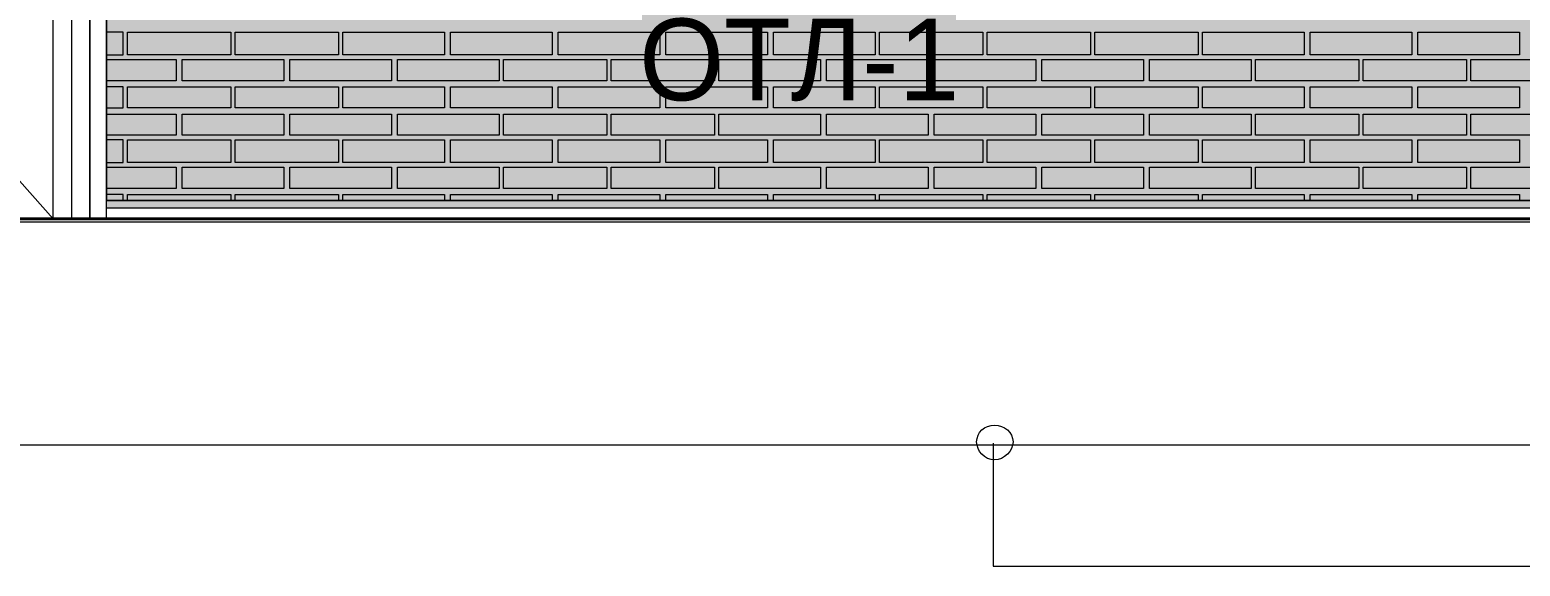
# Model space of a CAD drawing. Header units: millimetres. Extents: x -28928 to 100580, y -22867 to 36490.
# Drawn here: x 46924 to 51082, y -5733 to -4237 of the extents above; entities that cross this region are included whole.
import ezdxf

# ---------------------------------------------------------------- set-up
doc = ezdxf.new("R2010")
doc.units = ezdxf.units.MM
doc.layers.add('PDF _Геометрия', color=7, linetype='Continuous', true_color=0x8f8e8d)
doc.layers.add('PDF _Сплошная заливка', color=7, linetype='Continuous', true_color=0xffffff)
doc.layers.add('PDF _Текст', color=7, linetype='Continuous')

msp = doc.modelspace()

# ---------------------------------------------------------------- hatches: boundary and pattern name
at = {"layer": 'PDF _Сплошная заливка', "true_color": 0xdcd6cf, "transparency": 33554559}
h = msp.add_hatch(color=254, dxfattribs=at)
h.paths.add_polyline_path([(29617.6, 1544.1), (29617.6, 9028.4), (29486.4, 9028.4), (29486.4, 1544.1)])
h.paths.add_polyline_path([(47137.2, -1464), (47137.2, -4713.2), (55763.7, -4713.2), (55763.7, 1455.3), (29617.6, 1455.3), (29617.6, 1523), (29486.4, 1523), (29486.4, -4713.2), (45263, -4713.2), (45263, -1464)])

# ---------------------------------------------------------------- linework, layer by layer
at = {"layer": 'PDF _Геометрия', "color": 7, "lineweight": 9}
for points in [[(45263, -4679.3), (45263, -4713.2), (29486.4, -4713.2), (45263, -4713.2), (45263, -1464), (47137.2, -1464), (47137.2, -4713.2), (55763.7, -4713.2), (56851.1, -4713.2), (56851.1, -1464), (58251.4, -1464), (58251.4, -4713.2), (59499.5, -4713.2), (59499.5, -2005.5), (60798.4, -2005.5), (60798.4, -4713.2), (70224.5, -4713.2), (70224.5, -1464), (74070.3, -1464), (74070.3, -4713.2), (82294.9, -4713.2), (82316.1, -4713.2), (82316.1, 9028.4)], [(47137.2, -1464), (47090.7, -1464), (47090.7, -1540.1), (47090.7, -2441.3), (47090.7, -1514.7), (47039.9, -1514.7), (47039.9, -2441.3), (47039.9, -4764), (47090.7, -4764), (47137.2, -4764), (47137.2, -2441.3), (47137.2, -1540.1), (47137.2, -1464), (45263, -1464)], [(46989.1, -2513.2), (45990.7, -3638.6), (46989.1, -4764), (46989.1, -2513.2), (45415.3, -2513.2), (45415.3, -4764), (45415.3, -2513.2), (45990.7, -2513.2), (45990.7, -4764), (45415.3, -4764), (45990.7, -3638.6), (45415.3, -2513.2)], [(44488.7, -4675.1), (44505.7, -4814.7), (44543.7, -4950.1), (44611.4, -5072.8), (44700.3, -5182.8), (44810.3, -5271.6), (44933, -5339.3), (45068.4, -5377.4), (45212.2, -5394.3), (62080.3, -5394.3), (62224.1, -5377.4), (62359.5, -5339.3), (62482.2, -5271.6), (62592.2, -5182.8), (62681.1, -5072.8), (62748.7, -4950.1), (62786.8, -4814.7), (62803.7, -4675.1)], [(47137.2, -4713.2), (56851.1, -4713.2), (56851.1, -4734.3), (47137.2, -4734.3), (47137.2, -4713.2), (56851.1, -4713.2), (47137.2, -4713.2), (47137.2, -4679.3)], [(47137.2, -4713.2), (47137.2, -4713.2)], [(47137.2, -4730.1), (47137.2, -4725.9)], [(-23144.3, -4772.4), (84689.5, -4772.4)], [(49612.2, -5390.1), (49612.2, -5732.8), (51469.5, -5732.8)]]:
    msp.add_lwpolyline(points, dxfattribs=at)
for points in [[(47090.7, -4764), (47090.7, -2441.3)], [(46989.1, -4764), (46989.1, -2513.2), (45990.7, -2513.2), (45990.7, -4764)]]:
    msp.add_lwpolyline(points, close=True, dxfattribs=at)
at = {"layer": 'PDF _Геометрия', "lineweight": 9}
for points in [[(47137.2, -4307), (47183.7, -4307), (47183.7, -4243.6), (47137.2, -4243.6)], [(47137.2, -4319.7), (47331.8, -4319.7), (47331.8, -4379), (47137.2, -4379)], [(47137.2, -4455.1), (47183.7, -4455.1), (47183.7, -4395.9), (47137.2, -4395.9)], [(47137.2, -4472), (47331.8, -4472), (47331.8, -4531.3), (47137.2, -4531.3)], [(47137.2, -4607.4), (47183.7, -4607.4), (47183.7, -4544), (47137.2, -4544)], [(47137.2, -4620.1), (47331.8, -4620.1), (47331.8, -4679.3), (47137.2, -4679.3)], [(47183.7, -4713.2), (47183.7, -4696.3), (47137.2, -4696.3)], [(47196.4, -4713.2), (47196.4, -4696.3), (47340.3, -4696.3), (47484.1, -4696.3), (47484.1, -4713.2)], [(47496.8, -4713.2), (47496.8, -4696.3), (47640.7, -4696.3), (47784.5, -4696.3), (47784.5, -4713.2)], [(47797.2, -4713.2), (47797.2, -4696.3), (47941.1, -4696.3), (48080.7, -4696.3), (48080.7, -4713.2)], [(48097.6, -4713.2), (48097.6, -4696.3), (48241.4, -4696.3), (48381.1, -4696.3), (48381.1, -4713.2)], [(48398, -4713.2), (48398, -4696.3), (48541.8, -4696.3), (48681.4, -4696.3), (48681.4, -4713.2)], [(48698.4, -4713.2), (48698.4, -4696.3), (48838, -4696.3), (48981.8, -4696.3), (48981.8, -4713.2)], [(48998.7, -4713.2), (48998.7, -4696.3), (49138.4, -4696.3), (49282.2, -4696.3), (49282.2, -4713.2)], [(49294.9, -4713.2), (49294.9, -4696.3), (49438.7, -4696.3), (49582.6, -4696.3), (49582.6, -4713.2)], [(49595.3, -4713.2), (49595.3, -4696.3), (49739.1, -4696.3), (49883, -4696.3), (49883, -4713.2)], [(49895.7, -4713.2), (49895.7, -4696.3), (50039.5, -4696.3), (50183.4, -4696.3), (50183.4, -4713.2)], [(50196.1, -4713.2), (50196.1, -4696.3), (50339.9, -4696.3), (50479.5, -4696.3), (50479.5, -4713.2)], [(50496.4, -4713.2), (50496.4, -4696.3), (50640.3, -4696.3), (50779.9, -4696.3), (50779.9, -4713.2)], [(50796.8, -4713.2), (50796.8, -4696.3), (50936.4, -4696.3), (51080.3, -4696.3), (51080.3, -4713.2)]]:
    msp.add_lwpolyline(points, dxfattribs=at)
for points in [[(47484.1, -4307), (47340.3, -4307), (47196.4, -4307), (47196.4, -4243.6), (47340.3, -4243.6), (47484.1, -4243.6)], [(47784.5, -4307), (47640.7, -4307), (47496.8, -4307), (47496.8, -4243.6), (47640.7, -4243.6), (47784.5, -4243.6)], [(48080.7, -4307), (47941.1, -4307), (47797.2, -4307), (47797.2, -4243.6), (47941.1, -4243.6), (48080.7, -4243.6)], [(48381.1, -4307), (48241.4, -4307), (48097.6, -4307), (48097.6, -4243.6), (48241.4, -4243.6), (48381.1, -4243.6)], [(48681.4, -4307), (48541.8, -4307), (48398, -4307), (48398, -4243.6), (48541.8, -4243.6), (48681.4, -4243.6)], [(48981.8, -4307), (48838, -4307), (48698.4, -4307), (48698.4, -4243.6), (48838, -4243.6), (48981.8, -4243.6)], [(49282.2, -4307), (49138.4, -4307), (48998.7, -4307), (48998.7, -4243.6), (49138.4, -4243.6), (49282.2, -4243.6)], [(49582.6, -4307), (49438.7, -4307), (49294.9, -4307), (49294.9, -4243.6), (49438.7, -4243.6), (49582.6, -4243.6)], [(49883, -4307), (49739.1, -4307), (49595.3, -4307), (49595.3, -4243.6), (49739.1, -4243.6), (49883, -4243.6)], [(50183.4, -4307), (50039.5, -4307), (49895.7, -4307), (49895.7, -4243.6), (50039.5, -4243.6), (50183.4, -4243.6)], [(50479.5, -4307), (50339.9, -4307), (50196.1, -4307), (50196.1, -4243.6), (50339.9, -4243.6), (50479.5, -4243.6)], [(50779.9, -4307), (50640.3, -4307), (50496.4, -4307), (50496.4, -4243.6), (50640.3, -4243.6), (50779.9, -4243.6)], [(51080.3, -4307), (50936.4, -4307), (50796.8, -4307), (50796.8, -4243.6), (50936.4, -4243.6), (51080.3, -4243.6)], [(47632.2, -4319.7), (47632.2, -4379), (47348.7, -4379), (47348.7, -4319.7)], [(47932.6, -4319.7), (47932.6, -4379), (47649.1, -4379), (47649.1, -4319.7)], [(48233, -4319.7), (48233, -4379), (47949.5, -4379), (47949.5, -4319.7)], [(48533.4, -4319.7), (48533.4, -4379), (48245.7, -4379), (48245.7, -4319.7)], [(48833.7, -4319.7), (48833.7, -4379), (48546.1, -4379), (48546.1, -4319.7)], [(49129.9, -4319.7), (49129.9, -4379), (48846.4, -4379), (48846.4, -4319.7)], [(49430.3, -4319.7), (49430.3, -4379), (49146.8, -4379), (49146.8, -4319.7)], [(49730.7, -4319.7), (49730.7, -4379), (49447.2, -4379), (49447.2, -4319.7)], [(50031.1, -4319.7), (50031.1, -4379), (49747.6, -4379), (49747.6, -4319.7)], [(50331.4, -4319.7), (50331.4, -4379), (50048, -4379), (50048, -4319.7)], [(50631.8, -4319.7), (50631.8, -4379), (50344.1, -4379), (50344.1, -4319.7)], [(50932.2, -4319.7), (50932.2, -4379), (50644.5, -4379), (50644.5, -4319.7)], [(51232.6, -4319.7), (51232.6, -4379), (50944.9, -4379), (50944.9, -4319.7)], [(47484.1, -4455.1), (47340.3, -4455.1), (47196.4, -4455.1), (47196.4, -4395.9), (47340.3, -4395.9), (47484.1, -4395.9)], [(47784.5, -4455.1), (47640.7, -4455.1), (47496.8, -4455.1), (47496.8, -4395.9), (47640.7, -4395.9), (47784.5, -4395.9)], [(48080.7, -4455.1), (47941.1, -4455.1), (47797.2, -4455.1), (47797.2, -4395.9), (47941.1, -4395.9), (48080.7, -4395.9)], [(48381.1, -4455.1), (48241.4, -4455.1), (48097.6, -4455.1), (48097.6, -4395.9), (48241.4, -4395.9), (48381.1, -4395.9)], [(48681.4, -4455.1), (48541.8, -4455.1), (48398, -4455.1), (48398, -4395.9), (48541.8, -4395.9), (48681.4, -4395.9)], [(48981.8, -4455.1), (48838, -4455.1), (48698.4, -4455.1), (48698.4, -4395.9), (48838, -4395.9), (48981.8, -4395.9)], [(49282.2, -4455.1), (49138.4, -4455.1), (48998.7, -4455.1), (48998.7, -4395.9), (49138.4, -4395.9), (49282.2, -4395.9)], [(49582.6, -4455.1), (49438.7, -4455.1), (49294.9, -4455.1), (49294.9, -4395.9), (49438.7, -4395.9), (49582.6, -4395.9)], [(49883, -4455.1), (49739.1, -4455.1), (49595.3, -4455.1), (49595.3, -4395.9), (49739.1, -4395.9), (49883, -4395.9)], [(50183.4, -4455.1), (50039.5, -4455.1), (49895.7, -4455.1), (49895.7, -4395.9), (50039.5, -4395.9), (50183.4, -4395.9)], [(50479.5, -4455.1), (50339.9, -4455.1), (50196.1, -4455.1), (50196.1, -4395.9), (50339.9, -4395.9), (50479.5, -4395.9)], [(50779.9, -4455.1), (50640.3, -4455.1), (50496.4, -4455.1), (50496.4, -4395.9), (50640.3, -4395.9), (50779.9, -4395.9)], [(51080.3, -4455.1), (50936.4, -4455.1), (50796.8, -4455.1), (50796.8, -4395.9), (50936.4, -4395.9), (51080.3, -4395.9)], [(47632.2, -4472), (47632.2, -4531.3), (47348.7, -4531.3), (47348.7, -4472)], [(47932.6, -4472), (47932.6, -4531.3), (47649.1, -4531.3), (47649.1, -4472)], [(48233, -4472), (48233, -4531.3), (47949.5, -4531.3), (47949.5, -4472)], [(48533.4, -4472), (48533.4, -4531.3), (48245.7, -4531.3), (48245.7, -4472)], [(48833.7, -4472), (48833.7, -4531.3), (48546.1, -4531.3), (48546.1, -4472)], [(49129.9, -4472), (49129.9, -4531.3), (48846.4, -4531.3), (48846.4, -4472)], [(49430.3, -4472), (49430.3, -4531.3), (49146.8, -4531.3), (49146.8, -4472)], [(49730.7, -4472), (49730.7, -4531.3), (49447.2, -4531.3), (49447.2, -4472)], [(50031.1, -4472), (50031.1, -4531.3), (49747.6, -4531.3), (49747.6, -4472)], [(50331.4, -4472), (50331.4, -4531.3), (50048, -4531.3), (50048, -4472)], [(50631.8, -4472), (50631.8, -4531.3), (50344.1, -4531.3), (50344.1, -4472)], [(50932.2, -4472), (50932.2, -4531.3), (50644.5, -4531.3), (50644.5, -4472)], [(51232.6, -4472), (51232.6, -4531.3), (50944.9, -4531.3), (50944.9, -4472)], [(47484.1, -4607.4), (47340.3, -4607.4), (47196.4, -4607.4), (47196.4, -4544), (47340.3, -4544), (47484.1, -4544)], [(47784.5, -4607.4), (47640.7, -4607.4), (47496.8, -4607.4), (47496.8, -4544), (47640.7, -4544), (47784.5, -4544)], [(48080.7, -4607.4), (47941.1, -4607.4), (47797.2, -4607.4), (47797.2, -4544), (47941.1, -4544), (48080.7, -4544)], [(48381.1, -4607.4), (48241.4, -4607.4), (48097.6, -4607.4), (48097.6, -4544), (48241.4, -4544), (48381.1, -4544)], [(48681.4, -4607.4), (48541.8, -4607.4), (48398, -4607.4), (48398, -4544), (48541.8, -4544), (48681.4, -4544)], [(48981.8, -4607.4), (48838, -4607.4), (48698.4, -4607.4), (48698.4, -4544), (48838, -4544), (48981.8, -4544)], [(49282.2, -4607.4), (49138.4, -4607.4), (48998.7, -4607.4), (48998.7, -4544), (49138.4, -4544), (49282.2, -4544)], [(49582.6, -4607.4), (49438.7, -4607.4), (49294.9, -4607.4), (49294.9, -4544), (49438.7, -4544), (49582.6, -4544)], [(49883, -4607.4), (49739.1, -4607.4), (49595.3, -4607.4), (49595.3, -4544), (49739.1, -4544), (49883, -4544)], [(50183.4, -4607.4), (50039.5, -4607.4), (49895.7, -4607.4), (49895.7, -4544), (50039.5, -4544), (50183.4, -4544)], [(50479.5, -4607.4), (50339.9, -4607.4), (50196.1, -4607.4), (50196.1, -4544), (50339.9, -4544), (50479.5, -4544)], [(50779.9, -4607.4), (50640.3, -4607.4), (50496.4, -4607.4), (50496.4, -4544), (50640.3, -4544), (50779.9, -4544)], [(51080.3, -4607.4), (50936.4, -4607.4), (50796.8, -4607.4), (50796.8, -4544), (50936.4, -4544), (51080.3, -4544)], [(47632.2, -4620.1), (47632.2, -4679.3), (47348.7, -4679.3), (47348.7, -4620.1)], [(47932.6, -4620.1), (47932.6, -4679.3), (47649.1, -4679.3), (47649.1, -4620.1)], [(48233, -4620.1), (48233, -4679.3), (47949.5, -4679.3), (47949.5, -4620.1)], [(48533.4, -4620.1), (48533.4, -4679.3), (48245.7, -4679.3), (48245.7, -4620.1)], [(48833.7, -4620.1), (48833.7, -4679.3), (48546.1, -4679.3), (48546.1, -4620.1)], [(49129.9, -4620.1), (49129.9, -4679.3), (48846.4, -4679.3), (48846.4, -4620.1)], [(49430.3, -4620.1), (49430.3, -4679.3), (49146.8, -4679.3), (49146.8, -4620.1)], [(49730.7, -4620.1), (49730.7, -4679.3), (49447.2, -4679.3), (49447.2, -4620.1)], [(50031.1, -4620.1), (50031.1, -4679.3), (49747.6, -4679.3), (49747.6, -4620.1)], [(50331.4, -4620.1), (50331.4, -4679.3), (50048, -4679.3), (50048, -4620.1)], [(50631.8, -4620.1), (50631.8, -4679.3), (50344.1, -4679.3), (50344.1, -4620.1)], [(50932.2, -4620.1), (50932.2, -4679.3), (50644.5, -4679.3), (50644.5, -4620.1)], [(51232.6, -4620.1), (51232.6, -4679.3), (50944.9, -4679.3), (50944.9, -4620.1)]]:
    msp.add_lwpolyline(points, close=True, dxfattribs=at)
at = {"layer": 'PDF _Геометрия', "color": 7, "lineweight": 40}
msp.add_lwpolyline([(82954.9, -4764), (-22513.9, -4764)], dxfattribs=at)
at = {"layer": 'PDF _Геометрия', "color": 7, "lineweight": 9}
for points in [[(49565.7, -5385.9), (49565.7, -5360.5), (49586.8, -5339.3), (49616.4, -5339.3)], [(49565.7, -5385.9), (49565.7, -5360.5), (49586.8, -5339.3), (49616.4, -5339.3)], [(49616.4, -5339.3), (49641.8, -5339.3), (49667.2, -5360.5), (49667.2, -5385.9)], [(49616.4, -5339.3), (49641.8, -5339.3), (49667.2, -5360.5), (49667.2, -5385.9)], [(49616.4, -5436.6), (49586.8, -5436.6), (49565.7, -5411.3), (49565.7, -5385.9)], [(49616.4, -5436.6), (49586.8, -5436.6), (49565.7, -5411.3), (49565.7, -5385.9)], [(49667.2, -5385.9), (49667.2, -5411.3), (49641.8, -5436.6), (49616.4, -5436.6)], [(49667.2, -5385.9), (49667.2, -5411.3), (49641.8, -5436.6), (49616.4, -5436.6)]]:
    msp.add_open_spline(points, degree=3, dxfattribs=at)
at = {"layer": 'PDF _Сплошная заливка', "color": 252, "lineweight": 9, "true_color": 0xa48f7a, "transparency": 33554559}
msp.add_solid([(47137.2, -4713.2), (47137.2, -4734.3), (56851.1, -4713.2), (56851.1, -4734.3)], dxfattribs=at)

# ---------------------------------------------------------------- texts
at = {"layer": 'PDF _Текст', "insert": (48623.9, -4321.5), "char_height": 227.71, "attachment_point": 4, "style": ''}
msp.add_mtext('ОТЛ-1', dxfattribs=at)

doc.saveas('drawing.dxf')
